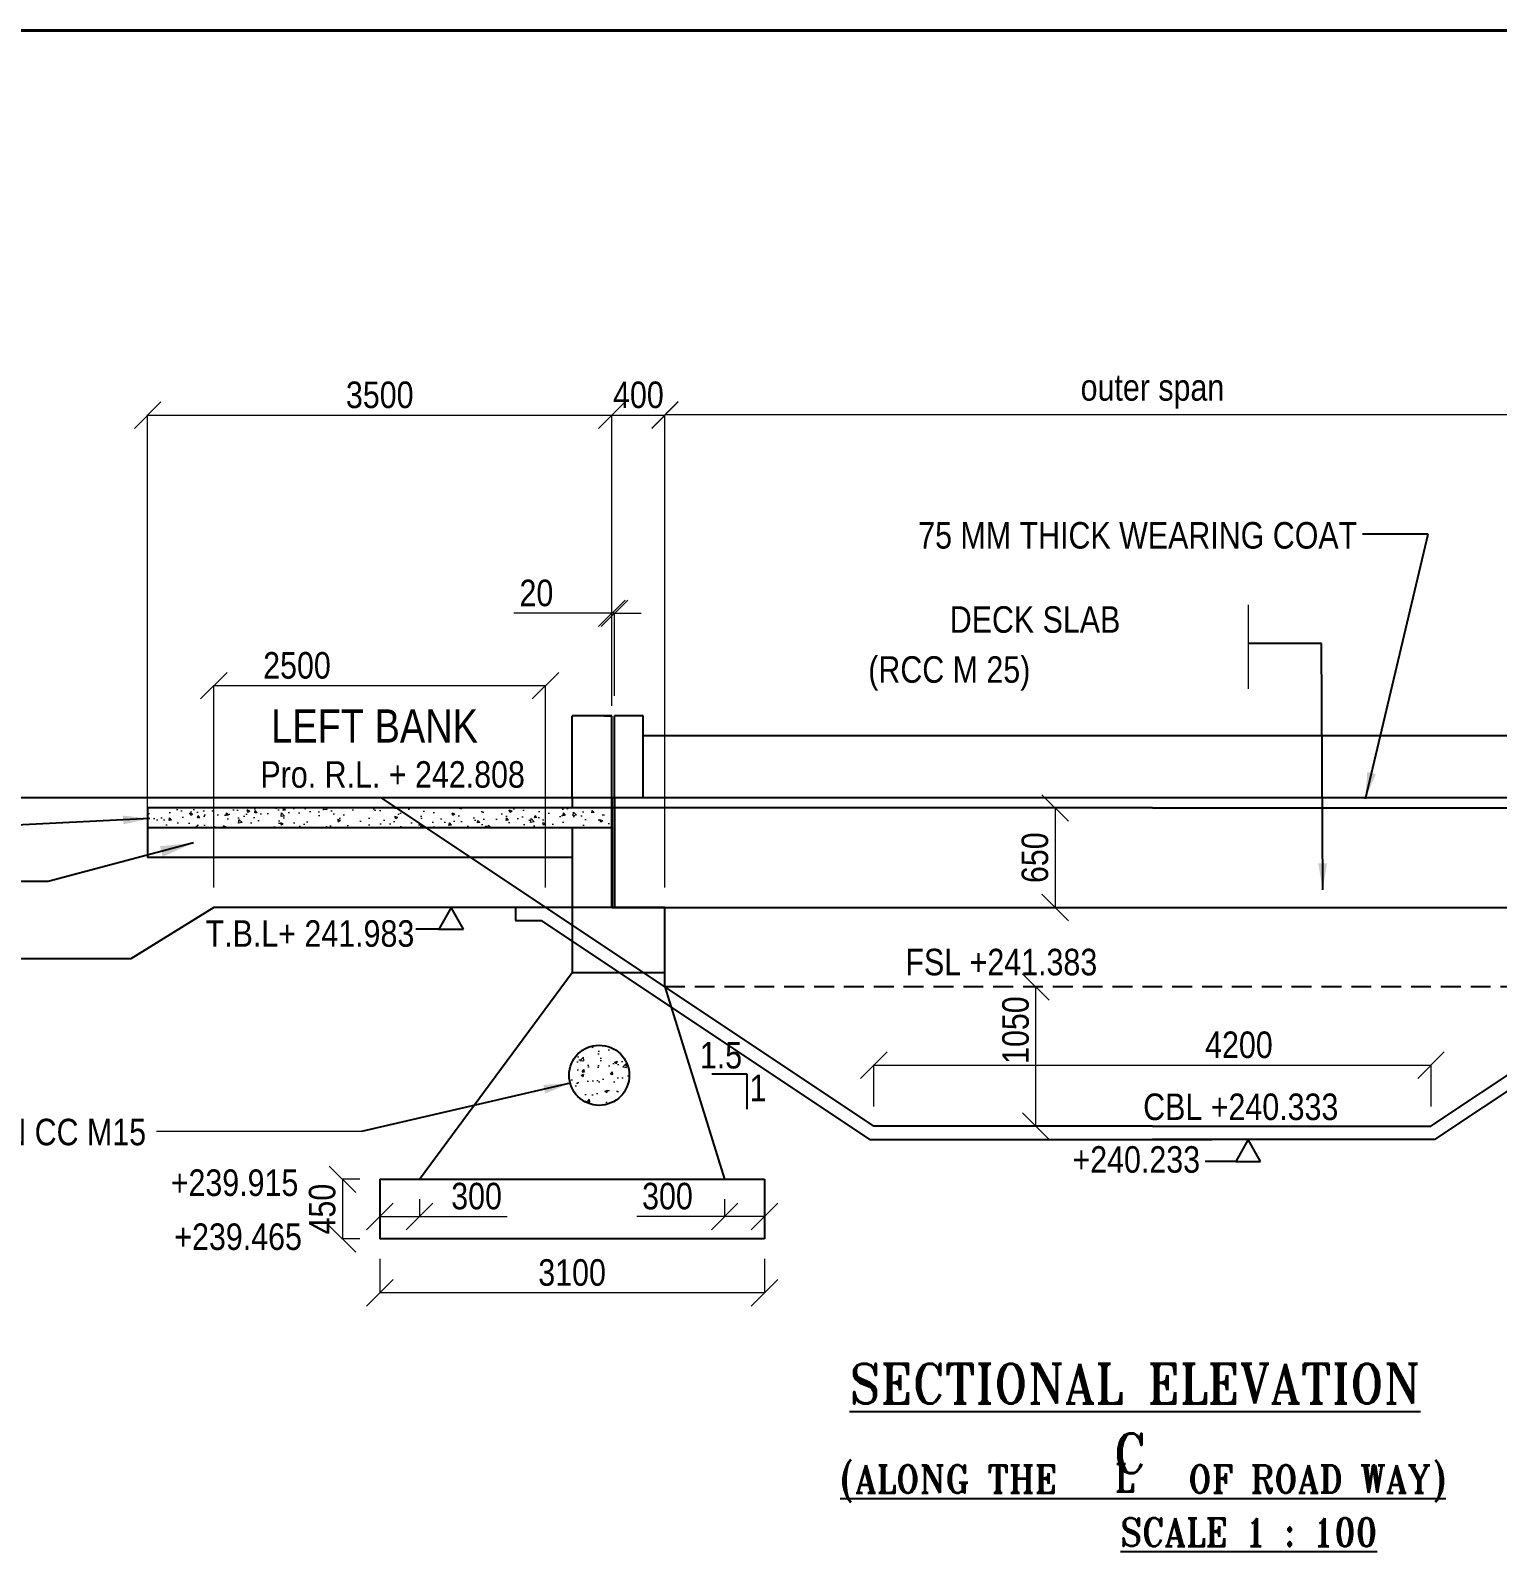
# Model space of a CAD drawing. Header units: millimetres. Extents: x 1066556 to 1127909, y -249798 to -204202.
# Drawn here: x 1077934 to 1088994, y -215672 to -204202 of the extents above; entities that cross this region are included whole.
import ezdxf
from ezdxf.enums import TextEntityAlignment as Align

# ---------------------------------------------------------------- set-up
doc = ezdxf.new("R2010")
doc.units = ezdxf.units.MM
doc.header["$LTSCALE"] = 300
doc.header["$MEASUREMENT"] = 0
doc.linetypes.add('DASHED', pattern=[0.75, 0.5, -0.25])
for name, color, linetype, lineweight in [('adding', 7, 'Continuous', 25), ('elevations', 7, 'Continuous', 25), ('MAIN', 7, 'Continuous', 25), ('text', 7, 'Continuous', 25)]:
    doc.layers.add(name, color=color, linetype=linetype, lineweight=lineweight)
doc.layers.add('steel', color=1, linetype='Continuous')
doc.styles.add('ARIAL NARROW', font='ARIALN.TTF', dxfattribs={"height": 250})
doc.styles.add('ROMANT', font='romant')
doc.styles.get("Standard").update_dxf_attribs({"font": 'ARIALN.TTF', "height": 200})
doc.dimstyles.new('ISO-25', dxfattribs={"dimtxt": 200, "dimasz": 200, "dimexe": 1.25, "dimexo": 150, "dimgap": 50, "dimtad": 1, "dimdec": 1, "dimdsep": 46, "dimtxsty": 'Standard', "dimblk": 'OBLIQUE', "dimcen": 2.5, "dimdle": 1.25, "dimclrd": 6, "dimclre": 5, "dimclrt": 1, "dimadec": 0, "dimazin": 0, "dimtfac": 1, "dimtdec": 1, "dimtmove": 0, "dimatfit": 3, "dimfxl": 1, "dimlwd": 15, "dimlwe": 13, "dimarcsym": 0})
doc.dimstyles.new('STANDARD$7', dxfattribs={"dimtxt": 2, "dimasz": 2, "dimexe": 1.25, "dimexo": 0.625, "dimtad": 1, "dimdec": 0, "dimlfac": 0.5, "dimdsep": 46, "dimtxsty": 'ARIAL NARROW', "dimcen": 2.5, "dimdle": 0.1, "dimse1": 1, "dimse2": 1, "dimadec": 0, "dimazin": 0, "dimtfac": 1, "dimtdec": 0, "dimtmove": 0, "dimatfit": 3, "dimfxl": 1, "dimtolj": 1, "dimtzin": 0, "dimarcsym": 0})

# ---------------------------------------------------------------- blocks, each defined once
blk = doc.blocks.new('_Oblique')
at = {"color": 0, "linetype": 'ByBlock', "lineweight": -2}
blk.add_line((-0.5, -0.5), (0.5, 0.5), dxfattribs=at)
blk = doc.blocks.new('*D28')
at = {"layer": 'Defpoints', "color": 0, "linetype": 'ByBlock', "transparency": 16777216}
for p in [(1088492, -212004), (1084292, -212465), (1088492, -212465)]:
    blk.add_point(p, dxfattribs=at)
at = {"layer": 'steel', "color": 6, "linetype": 'Continuous', "lineweight": 15, "transparency": 16777216}
blk.add_line((1084290, -212004), (1088493, -212004), dxfattribs=at)
at = {"layer": 'steel', "color": 5, "linetype": 'ByBlock', "lineweight": 13, "transparency": 16777216}
for p, q in [((1084292, -212315), (1084292, -212003)), ((1088492, -212315), (1088492, -212003))]:
    blk.add_line(p, q, dxfattribs=at)
at = {"layer": 'steel', "color": 6, "linetype": 'ByBlock', "lineweight": 15, "transparency": 16777216, "xscale": 200, "yscale": 200, "zscale": 200, "rotation": 180}
blk.add_blockref('_Oblique', (1084292, -212004), dxfattribs=at)
at = {"layer": 'steel', "color": 6, "linetype": 'ByBlock', "lineweight": 15, "transparency": 16777216, "xscale": 200, "yscale": 200, "zscale": 200}
blk.add_blockref('_Oblique', (1088492, -212004), dxfattribs=at)
at = {"layer": 'steel', "color": 1, "linetype": 'ByBlock', "lineweight": 35, "transparency": 16777216, "insert": (1087044, -211852), "char_height": 200, "attachment_point": 5}
blk.add_mtext('4200', dxfattribs=at)
blk = doc.blocks.new('*D29')
at = {"layer": 'Defpoints', "color": 0, "linetype": 'ByBlock', "transparency": 16777216}
for p in [(1085513, -211415), (1085716, -211415), (1085864, -212465)]:
    blk.add_point(p, dxfattribs=at)
at = {"layer": 'steel', "color": 5, "linetype": 'ByBlock', "lineweight": 13, "transparency": 16777216}
for p, q in [((1085566, -211415), (1085511, -211415)), ((1085714, -212465), (1085511, -212465))]:
    blk.add_line(p, q, dxfattribs=at)
at = {"layer": 'steel', "color": 6, "linetype": 'Continuous', "lineweight": 15, "transparency": 16777216}
blk.add_line((1085513, -212466), (1085513, -211413), dxfattribs=at)
at = {"layer": 'steel', "color": 6, "linetype": 'ByBlock', "lineweight": 15, "transparency": 16777216, "xscale": 200, "yscale": 200, "zscale": 200}
for p, rotation in [((1085513, -211415), 90), ((1085513, -212465), 270)]:
    blk.add_blockref('_Oblique', p, dxfattribs=dict(at, rotation=rotation))
at = {"layer": 'steel', "color": 1, "linetype": 'ByBlock', "lineweight": 35, "transparency": 16777216, "insert": (1085361, -211740), "char_height": 200, "attachment_point": 5, "rotation": 90}
blk.add_mtext('1050', dxfattribs=at)
blk = doc.blocks.new('*D32')
at = {"layer": 'Defpoints', "color": 0, "linetype": 'ByBlock', "transparency": 16777216}
for p in [(1082317, -207103), (1082317, -209370), (1078817, -210415)]:
    blk.add_point(p, dxfattribs=at)
at = {"layer": 'MAIN', "color": 6, "linetype": 'Continuous', "lineweight": 15, "transparency": 16777216}
blk.add_line((1078815, -207103), (1082318, -207103), dxfattribs=at)
at = {"layer": 'MAIN', "color": 5, "linetype": 'ByBlock', "lineweight": 13, "transparency": 16777216}
for p, q in [((1078817, -210265), (1078817, -207101)), ((1082317, -209220), (1082317, -207101))]:
    blk.add_line(p, q, dxfattribs=at)
at = {"layer": 'MAIN', "color": 6, "linetype": 'ByBlock', "lineweight": 15, "transparency": 16777216, "xscale": 200, "yscale": 200, "zscale": 200, "rotation": 180}
blk.add_blockref('_Oblique', (1078817, -207103), dxfattribs=at)
at = {"layer": 'MAIN', "color": 6, "linetype": 'ByBlock', "lineweight": 15, "transparency": 16777216, "xscale": 200, "yscale": 200, "zscale": 200}
blk.add_blockref('_Oblique', (1082317, -207103), dxfattribs=at)
at = {"layer": 'MAIN', "color": 1, "linetype": 'ByBlock', "transparency": 16777216, "insert": (1080567, -206951), "char_height": 200, "attachment_point": 5}
blk.add_mtext('3500', dxfattribs=at)
blk = doc.blocks.new('*D34')
at = {"layer": 'Defpoints', "color": 0, "linetype": 'ByBlock', "transparency": 16777216}
for p in [(1082717, -207103), (1082317, -209370), (1082717, -210815)]:
    blk.add_point(p, dxfattribs=at)
at = {"layer": 'MAIN', "color": 6, "linetype": 'Continuous', "lineweight": 15, "transparency": 16777216}
blk.add_line((1082315, -207103), (1082718, -207103), dxfattribs=at)
at = {"layer": 'MAIN', "color": 5, "linetype": 'ByBlock', "lineweight": 13, "transparency": 16777216}
for p, q in [((1082317, -209220), (1082317, -207101)), ((1082717, -210665), (1082717, -207101))]:
    blk.add_line(p, q, dxfattribs=at)
at = {"layer": 'MAIN', "color": 6, "linetype": 'ByBlock', "lineweight": 15, "transparency": 16777216, "xscale": 200, "yscale": 200, "zscale": 200, "rotation": 180}
blk.add_blockref('_Oblique', (1082317, -207103), dxfattribs=at)
at = {"layer": 'MAIN', "color": 6, "linetype": 'ByBlock', "lineweight": 15, "transparency": 16777216, "xscale": 200, "yscale": 200, "zscale": 200}
blk.add_blockref('_Oblique', (1082717, -207103), dxfattribs=at)
at = {"layer": 'MAIN', "color": 1, "linetype": 'ByBlock', "transparency": 16777216, "insert": (1082517, -206951), "char_height": 200, "attachment_point": 5}
blk.add_mtext('400', dxfattribs=at)
blk = doc.blocks.new('*D36')
at = {"layer": 'Defpoints', "color": 0, "linetype": 'ByBlock', "transparency": 16777216}
for p in [(1082717, -207101), (1082717, -207346), (1090067, -207351)]:
    blk.add_point(p, dxfattribs=at)
at = {"layer": 'MAIN', "color": 6, "linetype": 'Continuous', "lineweight": 15, "transparency": 16777216}
blk.add_line((1090068, -207101), (1082715, -207101), dxfattribs=at)
at = {"layer": 'MAIN', "color": 5, "linetype": 'ByBlock', "lineweight": 13, "transparency": 16777216}
for p, q in [((1082717, -207196), (1082717, -207100)), ((1090067, -207201), (1090067, -207100))]:
    blk.add_line(p, q, dxfattribs=at)
at = {"layer": 'MAIN', "color": 6, "linetype": 'ByBlock', "lineweight": 15, "transparency": 16777216, "xscale": 200, "yscale": 200, "zscale": 200, "rotation": 180}
blk.add_blockref('_Oblique', (1082717, -207101), dxfattribs=at)
at = {"layer": 'MAIN', "color": 6, "linetype": 'ByBlock', "lineweight": 15, "transparency": 16777216, "xscale": 200, "yscale": 200, "zscale": 200}
blk.add_blockref('_Oblique', (1090067, -207101), dxfattribs=at)
at = {"layer": 'MAIN', "color": 1, "linetype": 'ByBlock', "transparency": 16777216, "insert": (1086392, -206924), "char_height": 200, "attachment_point": 5}
blk.add_mtext('outer span', dxfattribs=at)
blk = doc.blocks.new('*D37')
at = {"layer": 'Defpoints', "color": 0, "linetype": 'ByBlock', "transparency": 16777216}
for p in [(1082317, -208597), (1082317, -209370), (1082337, -209370)]:
    blk.add_point(p, dxfattribs=at)
at = {"layer": 'steel', "color": 6, "linetype": 'Continuous', "lineweight": 15, "transparency": 16777216}
for p, q in [((1082317, -208597), (1081579, -208597)), ((1082337, -208597), (1082317, -208597)), ((1082337, -208597), (1082537, -208597))]:
    blk.add_line(p, q, dxfattribs=at)
at = {"layer": 'steel', "color": 5, "linetype": 'ByBlock', "lineweight": 13, "transparency": 16777216}
for p, q in [((1082317, -209220), (1082317, -208596)), ((1082337, -209220), (1082337, -208596))]:
    blk.add_line(p, q, dxfattribs=at)
at = {"layer": 'steel', "color": 6, "linetype": 'ByBlock', "lineweight": 15, "transparency": 16777216, "xscale": 200, "yscale": 200, "zscale": 200}
blk.add_blockref('_Oblique', (1082317, -208597), dxfattribs=at)
at = {"layer": 'steel', "color": 6, "linetype": 'ByBlock', "lineweight": 15, "transparency": 16777216, "xscale": 200, "yscale": 200, "zscale": 200, "rotation": 180}
blk.add_blockref('_Oblique', (1082337, -208597), dxfattribs=at)
at = {"layer": 'steel', "color": 1, "linetype": 'ByBlock', "lineweight": 35, "transparency": 16777216, "insert": (1081748, -208445), "char_height": 200, "attachment_point": 5}
blk.add_mtext('20', dxfattribs=at)
blk = doc.blocks.new('*D39')
at = {"layer": 'Defpoints', "color": 0, "linetype": 'ByBlock', "transparency": 16777216}
for p in [(1080567, -213315), (1083467, -213315), (1080567, -213721)]:
    blk.add_point(p, dxfattribs=at)
at = {"layer": 'MAIN', "color": 5, "linetype": 'ByBlock', "lineweight": 13, "transparency": 16777216}
for p, q in [((1080567, -213465), (1080567, -213722)), ((1083467, -213465), (1083467, -213722))]:
    blk.add_line(p, q, dxfattribs=at)
at = {"layer": 'MAIN', "color": 6, "linetype": 'Continuous', "lineweight": 15, "transparency": 16777216}
blk.add_line((1083468, -213721), (1080565, -213721), dxfattribs=at)
at = {"layer": 'MAIN', "color": 6, "linetype": 'ByBlock', "lineweight": 15, "transparency": 16777216, "xscale": 200, "yscale": 200, "zscale": 200, "rotation": 180}
blk.add_blockref('_Oblique', (1080567, -213721), dxfattribs=at)
at = {"layer": 'MAIN', "color": 6, "linetype": 'ByBlock', "lineweight": 15, "transparency": 16777216, "xscale": 200, "yscale": 200, "zscale": 200}
blk.add_blockref('_Oblique', (1083467, -213721), dxfattribs=at)
at = {"layer": 'MAIN', "color": 1, "linetype": 'ByBlock', "transparency": 16777216, "insert": (1082017, -213569), "char_height": 200, "attachment_point": 5}
blk.add_mtext('3100', dxfattribs=at)
blk = doc.blocks.new('*D16')
at = {"layer": 'Defpoints', "color": 0, "linetype": 'ByBlock', "transparency": 16777216}
for p in [(1080567, -212865), (1080286, -213315), (1080567, -213315)]:
    blk.add_point(p, dxfattribs=at)
at = {"layer": 'MAIN', "color": 5, "linetype": 'ByBlock', "lineweight": 13, "transparency": 16777216}
for p, q in [((1080417, -212865), (1080285, -212865)), ((1080417, -213315), (1080285, -213315))]:
    blk.add_line(p, q, dxfattribs=at)
at = {"layer": 'MAIN', "color": 6, "linetype": 'Continuous', "lineweight": 15, "transparency": 16777216}
blk.add_line((1080286, -212863), (1080286, -213316), dxfattribs=at)
at = {"layer": 'MAIN', "color": 6, "linetype": 'ByBlock', "lineweight": 15, "transparency": 16777216, "xscale": 200, "yscale": 200, "zscale": 200}
for p, rotation in [((1080286, -212865), 90), ((1080286, -213315), 270)]:
    blk.add_blockref('_Oblique', p, dxfattribs=dict(at, rotation=rotation))
at = {"layer": 'MAIN', "color": 1, "linetype": 'ByBlock', "transparency": 16777216, "insert": (1080134, -213090), "char_height": 200, "attachment_point": 5, "rotation": 90}
blk.add_mtext('450', dxfattribs=at)
blk = doc.blocks.new('*D17')
at = {"layer": 'Defpoints', "color": 0, "linetype": 'ByBlock', "transparency": 16777216}
for p in [(1080567, -212865), (1080867, -212865), (1080867, -213145)]:
    blk.add_point(p, dxfattribs=at)
at = {"layer": 'MAIN', "color": 5, "linetype": 'ByBlock', "lineweight": 13, "transparency": 16777216}
for p, q in [((1080567, -213015), (1080567, -213146)), ((1080867, -213015), (1080867, -213146))]:
    blk.add_line(p, q, dxfattribs=at)
at = {"layer": 'MAIN', "color": 6, "linetype": 'Continuous', "lineweight": 15, "transparency": 16777216}
for p, q in [((1080565, -213145), (1080867, -213145)), ((1080867, -213145), (1081528, -213145))]:
    blk.add_line(p, q, dxfattribs=at)
at = {"layer": 'MAIN', "color": 6, "linetype": 'ByBlock', "lineweight": 15, "transparency": 16777216, "xscale": 200, "yscale": 200, "zscale": 200, "rotation": 180}
blk.add_blockref('_Oblique', (1080567, -213145), dxfattribs=at)
at = {"layer": 'MAIN', "color": 6, "linetype": 'ByBlock', "lineweight": 15, "transparency": 16777216, "xscale": 200, "yscale": 200, "zscale": 200}
blk.add_blockref('_Oblique', (1080867, -213145), dxfattribs=at)
at = {"layer": 'MAIN', "color": 1, "linetype": 'ByBlock', "transparency": 16777216, "insert": (1081297, -212993), "char_height": 200, "attachment_point": 5}
blk.add_mtext('300', dxfattribs=at)
blk = doc.blocks.new('*D40')
at = {"layer": 'Defpoints', "color": 0, "linetype": 'ByBlock', "transparency": 16777216}
for p in [(1083167, -212865), (1083467, -212865), (1083167, -213145)]:
    blk.add_point(p, dxfattribs=at)
at = {"layer": 'MAIN', "color": 5, "linetype": 'ByBlock', "lineweight": 13, "transparency": 16777216}
for p, q in [((1083167, -213015), (1083167, -213146)), ((1083467, -213015), (1083467, -213146))]:
    blk.add_line(p, q, dxfattribs=at)
at = {"layer": 'MAIN', "color": 6, "linetype": 'Continuous', "lineweight": 15, "transparency": 16777216}
for p, q in [((1083167, -213145), (1082505, -213145)), ((1083468, -213145), (1083167, -213145))]:
    blk.add_line(p, q, dxfattribs=at)
at = {"layer": 'MAIN', "color": 6, "linetype": 'ByBlock', "lineweight": 15, "transparency": 16777216, "xscale": 200, "yscale": 200, "zscale": 200, "rotation": 180}
blk.add_blockref('_Oblique', (1083167, -213145), dxfattribs=at)
at = {"layer": 'MAIN', "color": 6, "linetype": 'ByBlock', "lineweight": 15, "transparency": 16777216, "xscale": 200, "yscale": 200, "zscale": 200}
blk.add_blockref('_Oblique', (1083467, -213145), dxfattribs=at)
at = {"layer": 'MAIN', "color": 1, "linetype": 'ByBlock', "transparency": 16777216, "insert": (1082736, -212993), "char_height": 200, "attachment_point": 5}
blk.add_mtext('300', dxfattribs=at)
blk = doc.blocks.new('*D26')
at = {"layer": 'Defpoints', "color": 0, "linetype": 'ByBlock', "transparency": 16777216}
for p in [(1079317, -209143), (1079317, -210815), (1081817, -210815)]:
    blk.add_point(p, dxfattribs=at)
at = {"layer": 'MAIN', "color": 6, "linetype": 'Continuous', "lineweight": 15, "transparency": 16777216}
blk.add_line((1081818, -209143), (1079315, -209143), dxfattribs=at)
at = {"layer": 'MAIN', "color": 5, "linetype": 'ByBlock', "lineweight": 13, "transparency": 16777216}
for p, q in [((1079317, -210665), (1079317, -209142)), ((1081817, -210665), (1081817, -209142))]:
    blk.add_line(p, q, dxfattribs=at)
at = {"layer": 'MAIN', "color": 6, "linetype": 'ByBlock', "lineweight": 15, "transparency": 16777216, "xscale": 200, "yscale": 200, "zscale": 200, "rotation": 180}
blk.add_blockref('_Oblique', (1079317, -209143), dxfattribs=at)
at = {"layer": 'MAIN', "color": 6, "linetype": 'ByBlock', "lineweight": 15, "transparency": 16777216, "xscale": 200, "yscale": 200, "zscale": 200}
blk.add_blockref('_Oblique', (1081817, -209143), dxfattribs=at)
at = {"layer": 'MAIN', "color": 1, "linetype": 'ByBlock', "transparency": 16777216, "insert": (1079943, -208991), "char_height": 200, "attachment_point": 5}
blk.add_mtext('2500', dxfattribs=at)
blk = doc.blocks.new('*D46')
at = {"layer": 'adding', "color": 5, "linetype": 'ByBlock', "lineweight": 13, "transparency": 16777216}
for p, q in [((1085584, -210065), (1085658, -210065)), ((1085584, -210815), (1085658, -210815))]:
    blk.add_line(p, q, dxfattribs=at)
at = {"layer": 'adding', "color": 6, "linetype": 'Continuous', "lineweight": 15, "transparency": 16777216}
blk.add_line((1085659, -210063), (1085659, -210816), dxfattribs=at)
at = {"layer": 'Defpoints', "color": 0, "linetype": 'ByBlock', "transparency": 16777216}
for p in [(1085734, -210065), (1085659, -210815), (1085734, -210815)]:
    blk.add_point(p, dxfattribs=at)
at = {"layer": 'adding', "color": 6, "linetype": 'ByBlock', "lineweight": 15, "transparency": 16777216, "xscale": 200, "yscale": 200, "zscale": 200}
for p, rotation in [((1085659, -210065), 90), ((1085659, -210815), 270)]:
    blk.add_blockref('_Oblique', p, dxfattribs=dict(at, rotation=rotation))
at = {"layer": 'adding', "color": 1, "linetype": 'ByBlock', "transparency": 16777216, "insert": (1085507, -210440), "char_height": 200, "attachment_point": 5, "rotation": 90}
blk.add_mtext('650', dxfattribs=at)

msp = doc.modelspace()

# ---------------------------------------------------------------- hatches: boundary and pattern name
at = {"layer": 'MAIN', "lineweight": 9}
h = msp.add_hatch(dxfattribs=at)
h.set_pattern_fill('AR-CONC', color=0, scale=30, style=0)
h.set_pattern_definition([(130, (1404933.74, -91281.06), (-215.178055, -18.82564), [22.5, -247.5]), (185, (1404933.74, -91281.06), (41.6254, 225.65764), [18, -198]), (79.5486, (1404915.8, -91282.63), (-173.55281, 206.83186), [19.12206, -210.34263]), (133.8158, (1404933.74, -91221.06), (-320.17231, -49.6557), [33.75, -371.25]), (83.3644, (1404907.06, -91225.2), (-280.3988, 292.23536), [28.6831, -315.5139]), (188.8158, (1404933.74, -91221.06), (-280.39858, 292.23558), [27, -297]), (159, (1404903.74, -91236.06), (-179.07212, -120.78567), [22.5, -247.5]), (214, (1404903.74, -91236.06), (-72.9946, 217.54501), [18, -198]), (108.5486, (1404888.82, -91246.12), (-252.06679, 96.75915), [19.12206, -210.34263]), (142.5, (1404933.74, -91281.06), (-3.647957, 99.868156), [0, -195.6, 0, -201, 0, -198.75]), (172.5, (1404933.74, -91281.06), (-78.92086, 118.323514), [0, -114.6, 0, -191.1, 0, -75.75]), (212.5, (1405000.64, -91281.06), (-160.14673, -6.766462), [0, -75, 0, -234, 0, -310.5]), (222.5, (1405030.64, -91281.06), (-174.95585, 30.031495), [0, -97.5, 0, -155.4, 0, -220.5])])
h.paths.add_polyline_path([(1078816.2, -210064.57), (1082016.57, -210064.57), (1082016.57, -210214.57), (1078816.2, -210214.57)])
h.paths.add_polyline_path([(1082016.57, -210064.57), (1082316.57, -210064.57), (1082316.57, -210089.57), (1082316.57, -210214.57), (1082016.57, -210214.57)])
h = msp.add_hatch(dxfattribs=at)
h.set_pattern_fill('AR-CONC', color=0, scale=30, style=0)
h.set_pattern_definition([(50, (528042.11, -314107.42), (215.178055, -18.82564), [22.5, -247.5]), (355, (528042.11, -314107.42), (-41.6254, 225.65764), [18, -198]), (100.4514, (528060.04, -314109), (173.552815, 206.83186), [19.12206, -210.34263]), (46.1842, (528042.1, -314047.42), (320.17231, -49.6557), [33.75, -371.25]), (96.6356, (528068.8, -314051.56), (280.39881, 292.23536), [28.68309, -315.5139]), (351.1842, (528042.1, -314047.42), (280.39858, 292.23558), [27, -297]), (21, (528072.11, -314062.42), (179.072116, -120.785667), [22.5, -247.5]), (326, (528072.11, -314062.42), (72.9946, 217.54501), [18, -198]), (71.4514, (528087.03, -314072.49), (252.06679, 96.75915), [19.12206, -210.34263]), (37.5, (528042.11, -314107.42), (3.647957, 99.868156), [0, -195.6, 0, -201, 0, -198.75]), (7.5, (528042.11, -314107.42), (78.920861, 118.323514), [0, -114.6, 0, -191.1, 0, -75.75]), (327.5, (527975.21, -314107.42), (160.146731, -6.766462), [0, -75, 0, -234, 0, -310.5]), (317.5, (527945.21, -314107.42), (174.95585, 30.031495), [0, -97.5, 0, -155.4, 0, -220.5])])
edge = h.paths.add_edge_path()
edge.add_arc((1082221.38, -212080.55), 226.79, 0, 360)

# ---------------------------------------------------------------- linework, layer by layer
at = {"layer": 'adding', "color": 0, "linetype": 'ByBlock'}
for p, q in [((1079316.57, -210814.57), (1078690.59, -211202.57)), ((1081916.57, -210814.57), (1079316.57, -210814.57))]:
    msp.add_line(p, q, dxfattribs=at)
at = {"layer": 'elevations', "color": 0, "linetype": 'ByBlock'}
for p, q in [((1081105.44, -210814.57), (1081011.77, -210979.75)), ((1081199.12, -210979.75), (1081105.44, -210814.57)), ((1081011.77, -210979.75), (1080838.61, -210979.75)), ((1081011.77, -210979.75), (1081199.12, -210979.75)), ((1087113.54, -212564.57), (1087019.86, -212729.75)), ((1087207.21, -212729.75), (1087113.54, -212564.57)), ((1087019.86, -212729.75), (1086789.61, -212729.75)), ((1087019.86, -212729.75), (1087207.21, -212729.75))]:
    msp.add_line(p, q, dxfattribs=at)
at = {"layer": 'MAIN', "color": 0, "lineweight": 40}
msp.add_line((1066555.68, -204201.98), (1127861.72, -204201.98), dxfattribs=at)
at = {"layer": 'MAIN', "color": 0, "lineweight": 9}
for p, q in [((1087114.76, -208533.57), (1087114.76, -209167.55)), ((1080428.71, -212505.24), (1078883.4, -212505.24))]:
    msp.add_line(p, q, dxfattribs=at)
at = {"layer": 'MAIN', "color": 0, "lineweight": 15}
msp.add_line((1082316.57, -209295.21), (1082316.57, -208716.39), dxfattribs=at)
at = {"layer": 'MAIN', "color": 0, "linetype": 'ByBlock'}
for p, q in [((1082316.57, -209369.57), (1082016.57, -209369.57)), ((1082016.57, -209989.57), (1082016.57, -209369.57)), ((1082076.57, -209369.57), (1082016.57, -209369.57)), ((1082256.57, -209369.57), (1082076.57, -209369.57)), ((1082256.8, -209369.57), (1082076.8, -209369.57)), ((1082256.57, -209369.57), (1082316.57, -209369.57)), ((1082316.57, -210414.57), (1082316.57, -209369.57)), ((1082336.57, -209989.57), (1082336.57, -209369.57)), ((1082551.57, -209369.57), (1082336.57, -209369.57)), ((1082551.95, -209369.57), (1082336.95, -209369.57)), ((1082551.95, -209989.57), (1082551.95, -209369.57)), ((1097806.09, -209989.57), (1076231.57, -209989.57)), ((1084291.57, -212464.57), (1080579.07, -209989.57)), ((1082016.57, -209989.57), (1082016.57, -210064.57)), ((1082316.57, -209989.57), (1082316.57, -210814.57)), ((1082316.57, -209989.57), (1082316.57, -210814.57)), ((1082316.57, -210814.57), (1082316.57, -209989.57)), ((1082336.57, -209989.57), (1082336.57, -210814.57)), ((1082336.57, -209989.57), (1082336.57, -210814.57)), ((1082336.57, -210814.57), (1082336.57, -209989.57)), ((1088491.57, -212464.57), (1092204.07, -209989.57)), ((1078816.2, -210064.57), (1078816.2, -210214.57)), ((1082316.2, -210064.57), (1078816.6, -210064.57)), ((1086391.57, -210064.57), (1078916.97, -210064.57)), ((1086391.57, -210064.57), (1093866.17, -210064.57)), ((1082316.57, -210214.57), (1078816.2, -210214.57)), ((1078816.2, -210214.57), (1078816.2, -210439.57)), ((1082016.57, -210214.57), (1082016.57, -210999.57)), ((1082016.57, -210439.57), (1078816.2, -210439.57)), ((1081816.57, -210814.57), (1081591.57, -210814.57)), ((1081591.57, -210814.57), (1081591.57, -210914.57)), ((1082716.57, -210814.57), (1081691.57, -210814.57)), ((1082716.57, -210814.57), (1082316.57, -210814.57)), ((1082316.57, -210814.57), (1090466.57, -210814.57)), ((1082716.57, -211414.57), (1082716.57, -210814.57)), ((1082716.57, -211114.57), (1082716.57, -210814.57)), ((1082716.57, -211114.57), (1082716.57, -210814.57)), ((1082716.57, -211114.57), (1082716.57, -210814.57)), ((1082716.57, -211114.57), (1082716.57, -210814.57)), ((1081591.57, -210914.57), (1081786.3, -210914.57)), ((1084261.17, -212564.49), (1081786.3, -210914.57)), ((1082016.57, -210884.57), (1082016.57, -211114.57)), ((1082016.57, -210884.57), (1082016.57, -211301.57)), ((1088521.98, -212564.49), (1090996.85, -210914.57)), ((1078690.59, -211202.57), (1073820.77, -211202.57)), ((1080866.57, -212864.57), (1082016.57, -211304.57)), ((1082016.57, -211304.57), (1082716.57, -211304.57)), ((1082716.57, -211414.57), (1083166.57, -212864.57)), ((1088491.57, -212464.57), (1090066.57, -211414.57)), ((1086391.57, -212464.57), (1084291.57, -212464.57)), ((1086391.57, -212464.57), (1088491.57, -212464.57)), ((1084261.45, -212564.57), (1086391.57, -212564.57)), ((1085941.57, -212564.57), (1086091.57, -212564.57)), ((1086091.57, -212564.57), (1086691.57, -212564.57)), ((1088521.7, -212564.57), (1086391.57, -212564.57)), ((1086691.57, -212564.57), (1086841.57, -212564.57)), ((1080566.57, -212864.57), (1080566.57, -213314.57)), ((1080566.57, -212864.57), (1083166.57, -212864.57)), ((1083166.57, -212864.57), (1083466.57, -212864.57)), ((1083466.57, -212864.57), (1083466.57, -213314.57)), ((1083466.57, -213314.57), (1080566.57, -213314.57))]:
    msp.add_line(p, q, dxfattribs=at)
at = {"layer": 'MAIN', "color": 0, "linetype": 'DASHED'}
msp.add_line((1090066.57, -211414.57), (1082716.57, -211414.57), dxfattribs=at)
at = {"layer": 'MAIN', "color": 0, "linetype": 'ByBlock'}
msp.add_lwpolyline([(1082551.95, -209519.57), (1090231.2, -209519.57), (1090231.2, -209989.57), (1082551.95, -209989.57)], close=True, dxfattribs=at)
msp.add_circle((1082221.38, -212080.55), 226.79, dxfattribs=at)
at = {"layer": 'MAIN', "color": 0, "lineweight": 9}
for centre, start, end in [((1082031.68, -210915.07), 56.336884, 90), ((1082035.24, -210915.07), 56.336884, 90), ((1082035.27, -210915.07), 56.336884, 90), ((1083466.07, -213314.07), 270, 0)]:
    msp.add_arc(centre, 0.5, start, end, dxfattribs=at)
at = {"layer": 'text', "color": 0, "linetype": 'ByBlock'}
for p, q in [((1083071.71, -212069.03), (1083334.2, -212069.03)), ((1083334.2, -212069.03), (1083334.2, -212337.08))]:
    msp.add_line(p, q, dxfattribs=at)

# ---------------------------------------------------------------- texts
at = {"color": 0, "style": 'ROMANT', "width": 0.9}
for s, height, p in [('%%USECTIONAL ELEVATION', 300, (1086261.61, -214555.85)), (' C', 300, (1086129.88, -215082.09)), ('%%U(ALONG THE      OF ROAD WAY)', 210, (1086320.94, -215230.21)), ('L', 210, (1086181.17, -215219.73)), ('%%uSCALE 1 : 100', 210, (1087118.67, -215630.23))]:
    msp.add_text(s, height=height, dxfattribs=at).set_placement(p, align=Align.CENTER)
at = {"layer": 'elevations', "color": 0, "linetype": 'ByBlock', "style": 'ARIAL NARROW'}
for s, p in [('75 MM THICK WEARING COAT', (1084626.44, -208109.28)), (' DECK SLAB ', (1084800.53, -208743.89)), ('(RCC M 25)', (1084250.09, -209120.99)), ('Pro. R.L. + 242.808', (1079667.72, -209912.16)), ('T.B.L+ 241.983', (1079254.25, -211111.69))]:
    msp.add_text(s, height=200, dxfattribs=at).set_placement(p)
at = {"layer": 'elevations', "color": 0, "linetype": 'ByBlock', "char_height": 200, "width": 2930.8252, "attachment_point": 1, "style": 'ARIAL NARROW'}
for s, insert in [('FSL +241.383', (1084529.92, -211126.92)), (' +240.233', (1085725.38, -212615.32)), (' +239.915', (1078927.73, -212790.59)), (' +239.465', (1078954.61, -213197.79))]:
    msp.add_mtext(s, dxfattribs=dict(at, insert=insert))
at = {"layer": 'elevations', "color": 0, "linetype": 'ByBlock', "char_height": 200, "style": 'ARIAL NARROW'}
for s, insert, attachment_point in [('CBL +240.333', (1086322.17, -212319.73), 4), ('ABUTMENT IN CC M15', (1078805.67, -212510.02), 6)]:
    msp.add_mtext(s, dxfattribs=dict(at, insert=insert, attachment_point=attachment_point))
at = {"layer": 'MAIN', "color": 0, "linetype": 'ByBlock', "style": 'ARIAL NARROW'}
msp.add_text('LEFT BANK', height=250, dxfattribs=at).set_placement((1079748.2, -209571.95))
at = {"layer": 'text', "color": 0, "linetype": 'ByBlock', "char_height": 200, "width": 122.6126, "attachment_point": 1}
for s, insert in [('1.5', (1082980.19, -211829.42)), ('1', (1083354.85, -212077.16))]:
    msp.add_mtext(s, dxfattribs=dict(at, insert=insert))

# ---------------------------------------------------------------- dimensions: what is measured, and where the dimension line sits
at = {"layer": 'adding', "color": 0, "linetype": 'ByBlock'}
dim = msp.add_linear_dim(base=(1085659.06, -210814.57), p1=(1085733.79, -210064.57), p2=(1085733.79, -210814.57), angle=90, text='650', dimstyle='ISO-25', dxfattribs=at)
dim.commit()
dim.dimension.update_dxf_attribs({"geometry": '*D46', "text_midpoint": (1085506.95, -210439.57)})
at = {"layer": 'MAIN', "color": 0, "linetype": 'ByBlock'}
dim = msp.add_linear_dim(base=(1082716.57, -207101.41), p1=(1090066.57, -207351.18), p2=(1082716.57, -207345.8), text='outer span', dimstyle='ISO-25', dxfattribs=at)
dim.commit()
dim.dimension.update_dxf_attribs({"geometry": '*D36', "text_midpoint": (1086391.57, -206923.65)})
dim = msp.add_linear_dim(base=(1082316.57, -207102.66), p1=(1078816.6, -210414.57), p2=(1082316.57, -209369.57), dimstyle='ISO-25', dxfattribs=at)
dim.commit()
dim.dimension.update_dxf_attribs({"geometry": '*D32', "text_midpoint": (1080566.59, -206950.55)})
for base, p1, p2, picture, middle in [((1082716.57, -207102.66), (1082316.57, -209369.57), (1082716.57, -210814.57), '*D34', (1082516.57, -207102.66)), ((1079316.57, -209142.92), (1081816.57, -210814.57), (1079316.57, -210814.57), '*D26', (1079943.24, -209142.92))]:
    dim = msp.add_linear_dim(base=base, p1=p1, p2=p2, dimstyle='ISO-25', dxfattribs=at)
    dim.commit()
    dim.dimension.update_dxf_attribs({"geometry": picture, "text_midpoint": middle, "dimtype": 160})
dim = msp.add_linear_dim(base=(1080286.28, -213314.57), p1=(1080566.57, -212864.57), p2=(1080566.57, -213314.57), angle=90, dimstyle='ISO-25', dxfattribs=at)
dim.commit()
dim.dimension.update_dxf_attribs({"geometry": '*D16', "text_midpoint": (1080286.28, -213089.57), "dimtype": 160})
for base, p1, p2, picture, middle in [((1080866.57, -213145.13), (1080566.57, -212864.57), (1080866.57, -212864.57), '*D17', (1081297.47, -212993.01)), ((1083166.57, -213145.13), (1083466.57, -212864.57), (1083166.57, -212864.57), '*D40', (1082735.67, -212993.01))]:
    dim = msp.add_linear_dim(base=base, p1=p1, p2=p2, angle=180, dimstyle='ISO-25', dxfattribs=at)
    dim.commit()
    dim.dimension.update_dxf_attribs({"geometry": picture, "text_midpoint": middle})
dim = msp.add_linear_dim(base=(1080566.57, -213720.96), p1=(1083466.57, -213314.57), p2=(1080566.57, -213314.57), angle=180, text='3100', dimstyle='ISO-25', dxfattribs=at)
dim.commit()
dim.dimension.update_dxf_attribs({"geometry": '*D39', "text_midpoint": (1082016.57, -213568.84)})
at = {"layer": 'steel', "color": 0, "linetype": 'ByBlock', "lineweight": 35}
for base, p1, p2, picture, middle in [((1082316.57, -208596.83), (1082336.57, -209369.57), (1082316.57, -209369.57), '*D37', (1081748.02, -208596.83)), ((1088491.57, -212003.95), (1084291.57, -212464.57), (1088491.57, -212464.57), '*D28', (1087043.61, -212003.95))]:
    dim = msp.add_linear_dim(base=base, p1=p1, p2=p2, dimstyle='ISO-25', dxfattribs=at)
    dim.commit()
    dim.dimension.update_dxf_attribs({"geometry": picture, "text_midpoint": middle, "dimtype": 160})
dim = msp.add_linear_dim(base=(1085512.73, -211414.57), p1=(1085864.3, -212464.57), p2=(1085715.89, -211414.57), angle=90, dimstyle='ISO-25', dxfattribs=at)
dim.commit()
dim.dimension.update_dxf_attribs({"geometry": '*D29', "text_midpoint": (1085512.73, -211740.28), "dimtype": 160})

# ---------------------------------------------------------------- leaders
at = {"layer": 'MAIN', "color": 0, "lineweight": 9}
for points, override in [([(1087997.43, -209995.77), (1088471.51, -207999.47), (1087975.08, -207999.47)], {"dimtxt": 200, "dimasz": 200, "dimexe": 0.18, "dimexo": 0.0625, "dimgap": 0.09, "dimtad": 0, "dimtoh": 1, "dimlfac": 1, "dimzin": 0, "dimcen": 0.09, "dimtdec": 4, "dimtofl": 0}), ([(1087676.04, -210682.81), (1087667.67, -208825.94), (1087114.76, -208825.94)], {"dimtxt": 200, "dimasz": 200, "dimexe": 0.18, "dimexo": 0.0625, "dimgap": 0.09, "dimtad": 0, "dimtoh": 1, "dimlfac": 1, "dimzin": 0, "dimcen": 0.09, "dimtdec": 4, "dimtofl": 0}), ([(1078832.69, -210145.4), (1077176.54, -210225.44)], {"dimtxt": 200, "dimasz": 200, "dimexe": 0.18, "dimexo": 0.0625, "dimgap": 0.09, "dimtad": 0, "dimtoh": 1, "dimlfac": 1, "dimzin": 0, "dimcen": 0.09, "dimtdec": 4, "dimtofl": 0}), ([(1079162.37, -210328.97), (1078067.24, -210618.36), (1077553.96, -210618.36)], {"dimtxt": 300, "dimasz": 250, "dimexe": 0.18, "dimexo": 0.0625, "dimgap": 0.09, "dimtad": 0, "dimtoh": 1, "dimlfac": 1, "dimzin": 0, "dimcen": 0.09, "dimdle": 200, "dimtdec": 4, "dimtofl": 0}), ([(1082002.57, -212140.15), (1080428.71, -212505.24)], {"dimtxt": 200, "dimasz": 200, "dimexe": 0.18, "dimexo": 0.0625, "dimgap": 0.09, "dimtad": 0, "dimtoh": 1, "dimlfac": 1, "dimzin": 0, "dimcen": 0.09, "dimtdec": 4, "dimtofl": 0})]:
    msp.add_leader(points, dimstyle='STANDARD$7', override=override, dxfattribs=at)

doc.saveas('drawing.dxf')
